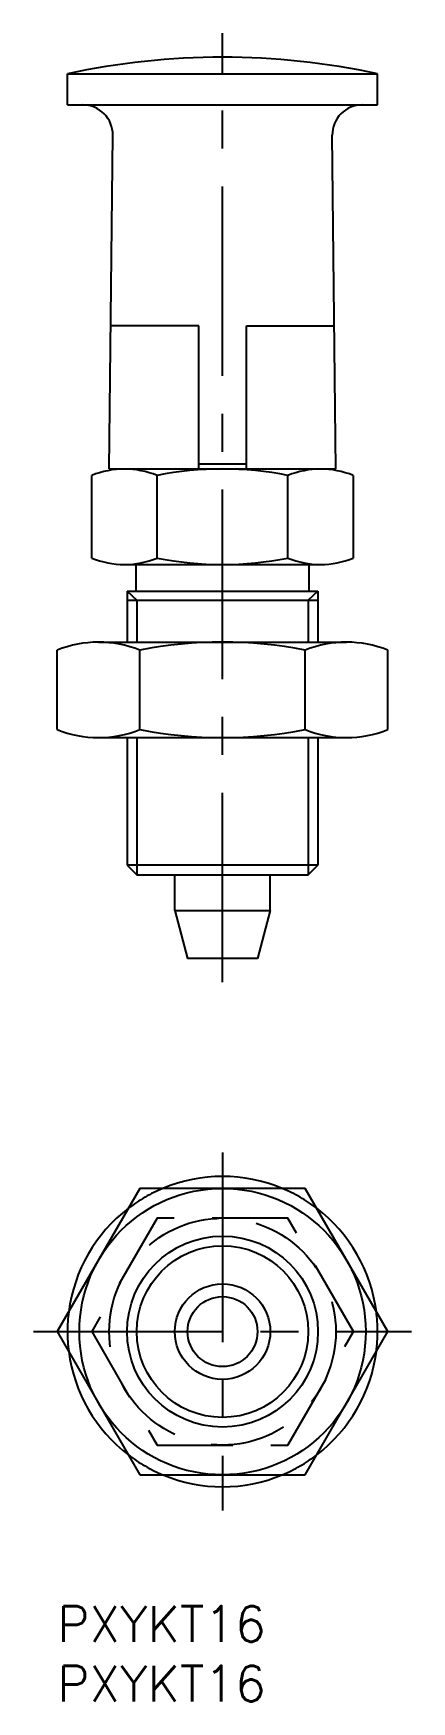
# Model space of a CAD drawing. Extents: x -2 to 30, y -8 to 132.
import ezdxf

# ---------------------------------------------------------------- set-up
doc = ezdxf.new("R2010")
doc.units = 0
doc.header["$LTSCALE"] = 0.5
doc.linetypes.add('CENTER', pattern=[50.8, 31.75, -6.35, 6.35, -6.35])
doc.linetypes.add('DASHED', pattern=[19.05, 12.7, -6.35])
for name, color, linetype in [('MSM_CENTER', 1, 'CENTER'), ('MSM_CONTINUOUS', 7, 'CONTINUOUS'), ('MSM_DASHED', 4, 'DASHED'), ('MSM_NARROW', 5, 'CONTINUOUS'), ('MSM_PART_NUMBER', 7, 'CONTINUOUS')]:
    doc.layers.add(name, color=color, linetype=linetype)
doc.styles.get("Standard").update_dxf_attribs({"font": 'txt.shx', "height": 1, "bigfont": 'bigfont.shx'})

# ---------------------------------------------------------------- blocks, each defined once
blk = doc.blocks.new('*U3')
at = {"layer": 'MSM_PART_NUMBER'}
blk.add_text('PXYKT16', height=3, dxfattribs=at).set_placement((0, -3))
blk = doc.blocks.new('*U4')
at = {"layer": 'MSM_PART_NUMBER'}
blk.add_text('PXYKT16', height=3, dxfattribs=at).set_placement((0, -8))

msp = doc.modelspace()

# ---------------------------------------------------------------- linework, layer by layer
at = {"layer": 'MSM_CENTER'}
for p, q in [((13.86, 52.27), (13.86, 131.77)), ((13.86, 38), (13.86, 8)), ((-2, 23), (29.71, 23))]:
    msp.add_line(p, q, dxfattribs=at)
at = {"layer": 'MSM_CONTINUOUS'}
for p, q in [((0.86, 128.37), (26.86, 128.37)), ((0.86, 125.77), (0.86, 128.37)), ((26.86, 125.77), (26.86, 128.37)), ((0.86, 125.77), (26.86, 125.77)), ((4.36, 95.27), (4.66, 123.24)), ((23.36, 95.27), (23.06, 123.24)), ((11.86, 107.27), (4.49, 107.27)), ((11.86, 95.27), (11.86, 107.27)), ((15.86, 107.27), (23.23, 107.27)), ((15.86, 95.27), (15.86, 107.27)), ((4.36, 95.27), (23.36, 95.27)), ((15.86, 95.67), (11.86, 95.67)), ((2.89, 87.8), (2.89, 94.73)), ((8.37, 87.8), (8.37, 94.73)), ((19.34, 87.8), (19.34, 94.73)), ((24.83, 87.8), (24.83, 94.73)), ((5.63, 87.27), (22.08, 87.27)), ((6.61, 85.02), (6.61, 87.27)), ((21.11, 85.02), (21.11, 87.27)), ((5.86, 85.02), (21.86, 85.02)), ((5.86, 85.02), (5.86, 80.77)), ((5.86, 84.27), (21.86, 84.27)), ((21.86, 85.02), (21.86, 80.77)), ((0, 73.44), (0, 80.09)), ((3.46, 80.77), (24.25, 80.77)), ((6.93, 73.44), (6.93, 80.09)), ((20.78, 73.44), (20.78, 80.09)), ((27.71, 73.44), (27.71, 80.09)), ((3.46, 72.77), (24.25, 72.77)), ((5.86, 72.77), (5.86, 62.08)), ((21.86, 72.77), (21.86, 62.08)), ((21.86, 62.08), (5.86, 62.08)), ((5.86, 62.08), (6.67, 61.27)), ((21.04, 61.27), (21.86, 62.08)), ((6.67, 61.27), (21.04, 61.27)), ((9.86, 58.27), (9.86, 61.27)), ((17.86, 58.27), (17.86, 61.27)), ((9.86, 58.27), (17.86, 58.27)), ((9.86, 58.27), (10.93, 54.27)), ((17.86, 58.27), (16.78, 54.27)), ((16.78, 54.27), (10.93, 54.27)), ((6.93, 35), (0, 23)), ((20.78, 35), (6.93, 35)), ((27.71, 23), (20.78, 35)), ((0, 23), (6.93, 11)), ((20.78, 11), (27.71, 23)), ((6.93, 11), (20.78, 11))]:
    msp.add_line(p, q, dxfattribs=at)
for radius in [12, 8, 4, 2.93]:
    msp.add_circle((13.86, 23), radius, dxfattribs=at)
for centre, radius, start, end in [((13.86, 68.71), 61.06, 77.7067, 102.2933), ((2.16, 123.27), 2.5, 359.3858, 90), ((25.56, 123.27), 2.5, 90, 180.6142), ((5.63, 87.94), 7.32, 68.0126, 111.9874), ((13.86, 66.77), 28.5, 78.9042, 101.0958), ((22.08, 87.94), 7.32, 68.0126, 111.9874), ((5.63, 94.59), 7.32, 248.0126, 291.9874), ((13.86, 115.77), 28.5, 258.9042, 281.0958), ((22.08, 94.59), 7.32, 248.0126, 291.9874), ((3.46, 71.51), 9.25, 68.0126, 111.9874), ((13.86, 44.77), 36, 78.9042, 101.0958), ((24.25, 71.51), 9.25, 68.0126, 111.9874), ((3.46, 82.02), 9.25, 248.0126, 291.9874), ((13.86, 108.77), 36, 258.9042, 281.0958), ((24.25, 82.02), 9.25, 248.0126, 291.9874), ((13.86, 23), 13, 67.3801, 112.6199), ((13.86, 23), 13, 127.3801, 172.6199), ((13.86, 23), 13, 7.3801, 52.6199), ((13.86, 23), 13, 187.3801, 232.6199), ((13.86, 23), 13, 307.3801, 352.6199), ((13.86, 23), 13, 247.3801, 292.6199)]:
    msp.add_arc(centre, radius, start, end, dxfattribs=at)
at = {"layer": 'MSM_DASHED'}
for p, q in [((8.37, 32.5), (2.89, 23)), ((19.34, 32.5), (8.37, 32.5)), ((24.83, 23), (19.34, 32.5)), ((2.89, 23), (8.37, 13.5)), ((19.34, 13.5), (24.83, 23)), ((8.37, 13.5), (19.34, 13.5))]:
    msp.add_line(p, q, dxfattribs=at)
msp.add_circle((13.86, 23), 9.5, dxfattribs=at)
for start, end in [(112.6199, 127.3801), (52.6199, 67.3801), (172.6199, 187.3801), (352.6199, 7.3801), (232.6199, 247.3801), (292.6199, 307.3801)]:
    msp.add_arc((13.86, 23), 13, start, end, dxfattribs=at)
at = {"layer": 'MSM_NARROW'}
for p, q in [((5.86, 85.02), (6.67, 84.27)), ((6.67, 84.27), (6.67, 80.77)), ((21.86, 85.02), (21.04, 84.27)), ((21.04, 84.27), (21.04, 80.77)), ((6.67, 72.77), (6.67, 61.27)), ((21.04, 72.77), (21.04, 61.27))]:
    msp.add_line(p, q, dxfattribs=at)
msp.add_circle((13.86, 23), 7.19, dxfattribs=at)

# ---------------------------------------------------------------- block references
at = {"layer": 'MSM_CONTINUOUS'}
for name in ['*U3', '*U4']:
    msp.add_blockref(name, (0, 0), dxfattribs=at)

doc.saveas('drawing.dxf')
